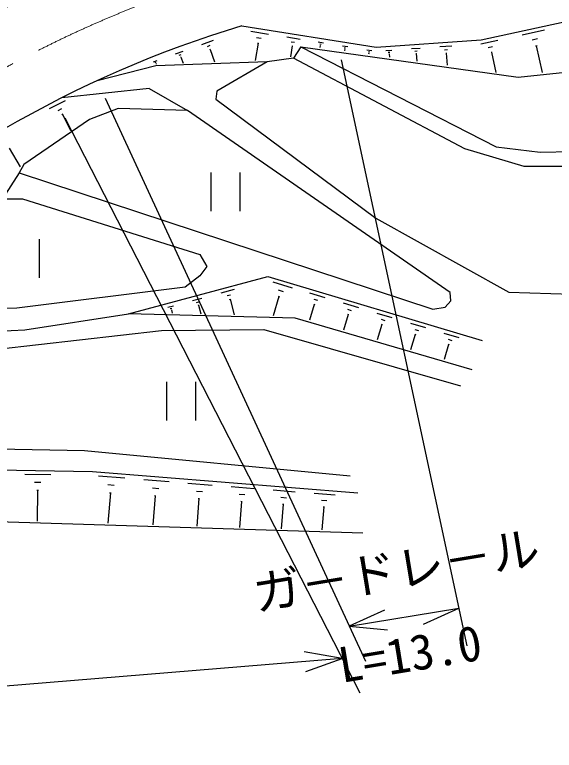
# Model space of a CAD drawing. Units: millimetres, scale not verified. Extents: x 40000 to 680000, y 20000 to 380000.
# Drawn here: x 393092 to 421050, y 242600 to 280692 of the extents above; entities that cross this region are included whole.
import ezdxf
from ezdxf.enums import TextEntityAlignment as Align

# ---------------------------------------------------------------- set-up
doc = ezdxf.new("R2010")
doc.units = ezdxf.units.MM
doc.header["$LTSCALE"] = 1000
doc.linetypes.add('CHAIN', pattern=[18.5, 12, -1.5, 3.5, -1.5])
for name, color, linetype, lineweight in [('M-BGD', 7, 'Continuous', 25), ('M-BMK', 2, 'CHAIN', 13), ('M-STR-STRC', 7, 'Continuous', 25)]:
    doc.layers.add(name, color=color, linetype=linetype, lineweight=lineweight)
doc.styles.add('@ＭＳ ゴシック', font='')
doc.styles.add('ＭＳ ゴシック', font='')
doc.styles.get('@ＭＳ ゴシック').set_extended_font_data('@MS Gothic')
doc.styles.get('ＭＳ ゴシック').set_extended_font_data('MS Gothic')

msp = doc.modelspace()

# ---------------------------------------------------------------- linework, layer by layer
at = {"layer": 'M-BGD'}
for p, q in [((417256, 279393), (429706, 282094)), ((404858, 280113), (411824, 279006)), ((405329, 279835), (406242, 279690)), ((419390, 279652), (420546, 279903)), ((402785, 279151), (403385, 279368)), ((405699, 279215), (405557, 278321)), ((405628, 279507), (405856, 279471)), ((405670, 279219), (405727, 279210)), ((407186, 279540), (407875, 279431)), ((407411, 279293), (407584, 279265)), ((408810, 279282), (409093, 279238)), ((411824, 279006), (417256, 279393)), ((417245, 279186), (418124, 279377)), ((419899, 279399), (420188, 279462)), ((403075, 279052), (403225, 279107)), ((403196, 278893), (403234, 278906)), ((403215, 278899), (403451, 278244)), ((407465, 279072), (407375, 278507)), ((407443, 279075), (407486, 279068)), ((407924, 279030), (407542, 278434)), ((407924, 279030), (418044, 273856)), ((407924, 279030), (419178, 277465)), ((408903, 279181), (408974, 279170)), ((408925, 279090), (408909, 278994)), ((408916, 279092), (408934, 279089)), ((410079, 279081), (410350, 279038)), ((410168, 278984), (410235, 278973)), ((410189, 278897), (410176, 278818)), ((410180, 278899), (410197, 278896)), ((411336, 278881), (411594, 278840)), ((412321, 278841), (412634, 278863)), ((413648, 278936), (414103, 278968)), ((415124, 279041), (415735, 279085)), ((415366, 278874), (415519, 278885)), ((417632, 278994), (417851, 279042)), ((420083, 279076), (420155, 279091)), ((420119, 279084), (420420, 277695)), ((401431, 278662), (401813, 278800)), ((401616, 278599), (401711, 278634)), ((401693, 278497), (401717, 278506)), ((401705, 278502), (401819, 278187)), ((411420, 278789), (411485, 278778)), ((411440, 278706), (411430, 278643)), ((411432, 278707), (411448, 278705)), ((412445, 278756), (412524, 278761)), ((412481, 278664), (412501, 278665)), ((412491, 278664), (412503, 278492)), ((413828, 278812), (413942, 278820)), ((413881, 278678), (413909, 278680)), ((413895, 278679), (413922, 278294)), ((415437, 278695), (415475, 278698)), ((415456, 278696), (415500, 278075)), ((417771, 278749), (417826, 278760)), ((417799, 278755), (418028, 277699)), ((400278, 278245), (400475, 278316)), ((400373, 278213), (400422, 278231)), ((406175, 278245), (400399, 278042)), ((400413, 278161), (400425, 278165)), ((400419, 278163), (400428, 278138)), ((406175, 278245), (403562, 276736)), ((407542, 278434), (406175, 278245)), ((416416, 273750), (407542, 278434)), ((419178, 277465), (427391, 278332)), ((400399, 278042), (397368, 277275)), ((400066, 276878), (395529, 276389)), ((400066, 276878), (402037, 275740)), ((403562, 276736), (403506, 276317)), ((394900, 275828), (395728, 276244)), ((403506, 276317), (411806, 270155)), ((395335, 275736), (395542, 275839)), ((398458, 275837), (396974, 275257)), ((402037, 275740), (398458, 275837)), ((395537, 275526), (395589, 275552)), ((395563, 275539), (395982, 274703)), ((415654, 266308), (402037, 275740)), ((396974, 275257), (393556, 272935)), ((392810, 273786), (393373, 272809)), ((419484, 272826), (416416, 273750)), ((418044, 273856), (420318, 273572)), ((420318, 273572), (426003, 273686)), ((393556, 272935), (393323, 272508)), ((425240, 272859), (419484, 272826)), ((393323, 272508), (392451, 271161)), ((393323, 272508), (414758, 265438)), ((403260, 272525), (403260, 270525)), ((404760, 272525), (404760, 270525)), ((392451, 271161), (393498, 271158)), ((393498, 271158), (402676, 268267)), ((411806, 270155), (418697, 266330)), ((394355, 269060), (394355, 267060)), ((402676, 268267), (403053, 267659)), ((403053, 267659), (402676, 267177)), ((398985, 265198), (406205, 267143)), ((402676, 267177), (401921, 266590)), ((406205, 267143), (417314, 263815)), ((406458, 266858), (407471, 266555)), ((401921, 266590), (393204, 265501)), ((403784, 266284), (404487, 266473)), ((406747, 266441), (407000, 266365)), ((408360, 266289), (409155, 266051)), ((415686, 265881), (415654, 266308)), ((418697, 266330), (425057, 266114)), ((402299, 265884), (402782, 266014)), ((404104, 266144), (404280, 266191)), ((404227, 265951), (404271, 265962)), ((404249, 265956), (404465, 265157)), ((406783, 266099), (406485, 265107)), ((406751, 266109), (406814, 266090)), ((408587, 265961), (408785, 265902)), ((393204, 265501), (385154, 265284)), ((401018, 265539), (401311, 265618)), ((402519, 265788), (402640, 265820)), ((402604, 265655), (402634, 265663)), ((402619, 265659), (402742, 265200)), ((408614, 265693), (408368, 264871)), ((408590, 265700), (408639, 265686)), ((410111, 265764), (410900, 265528)), ((414758, 265438), (415388, 265550)), ((415388, 265550), (415686, 265881)), ((393615, 264376), (398985, 265198)), ((407631, 264982), (398985, 265198)), ((401152, 265480), (401225, 265500)), ((401203, 265399), (401221, 265404)), ((401212, 265402), (401257, 265237)), ((410364, 265173), (410120, 264358)), ((410336, 265439), (410533, 265380)), ((410339, 265180), (410388, 265165)), ((411857, 265241), (412640, 265006)), ((416796, 262302), (407631, 264982)), ((412080, 264918), (412276, 264860)), ((386069, 264033), (393615, 264376)), ((400706, 264338), (406006, 264390)), ((406006, 264390), (416189, 261480)), ((412107, 264654), (411866, 263848)), ((412083, 264661), (412132, 264647)), ((413596, 264720), (414374, 264487)), ((413818, 264399), (414012, 264341)), ((387509, 262831), (400706, 264338)), ((413845, 264137), (413606, 263339)), ((413821, 264144), (413870, 264130)), ((415330, 264200), (416102, 263969)), ((415577, 263622), (415341, 262831)), ((415550, 263882), (415743, 263824)), ((415553, 263629), (415602, 263615)), ((400956, 261683), (400956, 259683)), ((402456, 261683), (402456, 259683)), ((396706, 258103), (382885, 258363)), ((410474, 256804), (396706, 258103)), ((382198, 257298), (397124, 257038)), ((393611, 256899), (394966, 256875)), ((397124, 257038), (410878, 255929)), ((397430, 256812), (398798, 256702)), ((394113, 256483), (394451, 256478)), ((397910, 256360), (398252, 256333)), ((399778, 256623), (401088, 256518)), ((402068, 256439), (403322, 256338)), ((394232, 256075), (394317, 256073)), ((394275, 256074), (394247, 254468)), ((400237, 256190), (400565, 256164)), ((402508, 256025), (402821, 255999)), ((404303, 256258), (405501, 256162)), ((406483, 256083), (407628, 255991)), ((398047, 255936), (397920, 254354)), ((398005, 255940), (398090, 255933)), ((400369, 255784), (400248, 254281)), ((400328, 255788), (400410, 255781)), ((402634, 255636), (402520, 254211)), ((402595, 255639), (402674, 255633)), ((404724, 255863), (405023, 255839)), ((406885, 255705), (407171, 255682)), ((408611, 255911), (409702, 255823)), ((404844, 255491), (404736, 254142)), ((404807, 255494), (404882, 255488)), ((407000, 255350), (406898, 254075)), ((406965, 255353), (407036, 255347)), ((408994, 255551), (409267, 255529)), ((409104, 255212), (409007, 254010)), ((409070, 255215), (409138, 255210)), ((411138, 253844), (383827, 254691))]:
    msp.add_line(p, q, dxfattribs=at)
for centre, radius, start, end in [((421313, 225624), 62819, 106.8018, 133.3754), ((421313, 225624), 62419, 106.80187, 133.39369), ((421462, 224978), 57581, 106.7602, 133.65573)]:
    msp.add_arc(centre, radius, start, end, dxfattribs=at)
for points, knots in [([(398900, 286975), (397820, 286405), (397499, 286251), (396573, 285845), (395280, 285279), (394504, 285090), (393174, 284615), (391230, 283920), (390163, 283465), (388191, 282856), (386931, 282467), (386210, 282297), (384938, 281948), (383337, 281507), (382446, 281236), (380835, 280834), (378933, 280359), (377862, 280111), (375941, 279720), (374368, 279400), (373474, 279285), (371896, 278987), (370372, 278700), (369534, 278446), (367999, 278225), (366211, 277969), (365201, 277866), (363397, 277786), (361716, 277711), (360772, 277744), (359089, 277757), (356742, 277775), (355423, 277716), (353081, 277874), (351290, 277994), (350300, 278212), (348509, 278343), (346384, 278497), (345187, 278473), (343058, 278548), (340940, 278622), (339754, 278667), (337636, 278724), (335553, 278779), (334381, 278698), (332302, 278841), (330874, 278939), (330091, 279159), (328668, 279310), (327731, 279409), (327200, 279405), (326265, 279515), (325104, 279652), (324470, 279868), (323305, 279955), (321729, 280072), (320840, 279994), (319260, 280043), (317107, 280109), (315903, 280200), (313751, 280277), (311507, 280358), (310250, 280386), (308006, 280453), (305660, 280523), (304345, 280572), (301998, 280629), (299572, 280687), (298212, 280684), (295785, 280746), (293644, 280801), (292446, 280887), (290305, 280922), (288073, 280958), (286818, 280765), (284590, 280892), (282969, 280985), (282068, 281132), (280457, 281332), (278129, 281621), (276818, 281746), (274508, 282153), (272436, 282518), (271293, 282815), (269233, 283237), (266989, 283697), (265706, 283839), (263488, 284409), (261580, 284900), (260524, 285227), (258653, 285845), (255803, 286787), (254223, 287367), (251414, 288424), (249341, 289204), (248173, 289631), (246138, 290505), (244497, 291211), (243590, 291642), (242006, 292469), (240497, 293257), (239677, 293748), (238225, 294638), (236574, 295650), (235654, 296228), (234064, 297334), (232754, 298245), (232020, 298760), (230781, 299766), (229549, 300768), (228926, 301410), (227792, 302521), (226994, 303303), (226524, 303723), (225799, 304573), (224681, 305882), (224102, 306658), (223103, 308060), (222208, 309317), (221719, 310032), (220905, 311343), (220016, 312772), (219516, 313574), (218736, 315065), (218060, 316358), (217848, 316814), (217124, 318435)], [0, 0, 0, 0, 1, 1, 1, 2, 2, 2, 3, 3, 3, 4, 4, 4, 5, 5, 5, 6, 6, 6, 7, 7, 7, 8, 8, 8, 9, 9, 9, 10, 10, 10, 11, 11, 11, 12, 12, 12, 13, 13, 13, 14, 14, 14, 15, 15, 15, 16, 16, 16, 17, 17, 17, 18, 18, 18, 19, 19, 19, 20, 20, 20, 21, 21, 21, 22, 22, 22, 23, 23, 23, 24, 24, 24, 25, 25, 25, 26, 26, 26, 27, 27, 27, 28, 28, 28, 29, 29, 29, 30, 30, 30, 31, 31, 31, 32, 32, 32, 33, 33, 33, 34, 34, 34, 35, 35, 35, 36, 36, 36, 37, 37, 37, 38, 38, 38, 39, 39, 39, 40, 40, 40, 41, 41, 41, 42, 42, 42, 42]), ([(215366, 317204), (216555, 314290), (216948, 313346), (218296, 311050), (219688, 308680), (220705, 307498), (222399, 305335), (224189, 303050), (225201, 301764), (227235, 299693), (229054, 297842), (230196, 296925), (232217, 295297), (234277, 293638), (235494, 292781), (237713, 291341), (239573, 290132), (240610, 289419), (242622, 288483), (244632, 287547), (245863, 287269), (247970, 286578), (250585, 285721), (252059, 285262), (254711, 284527), (258236, 283548), (260232, 283078), (263796, 282255), (266476, 281636), (267977, 281281), (270683, 280790), (272563, 280449), (273626, 280311), (275519, 280057), (277887, 279740), (279217, 279566), (281600, 279398), (283456, 279267), (284503, 279349), (286363, 279325), (289196, 279288), (290783, 279265), (293616, 279251), (296621, 279237), (298305, 279270), (301310, 279251), (303800, 279236), (305195, 279257), (307684, 279178), (310662, 279083), (312333, 279043), (315304, 278812), (317828, 278615), (319228, 278350), (321752, 278152), (324608, 277929), (326215, 277902), (329078, 277786), (331682, 277680), (333143, 277686), (335746, 277566), (337263, 277496), (338113, 277440), (339629, 277346), (342262, 277183), (343742, 277144), (346370, 276907), (348233, 276738), (349271, 276585), (351132, 276394), (353192, 276182), (354340, 275992), (356408, 275881), (358465, 275771), (359628, 275732), (361683, 275881), (364250, 276067), (365664, 276417), (368204, 276833), (370758, 277252), (372182, 277524), (374725, 278006), (377190, 278472), (378577, 278704), (381026, 279251), (382956, 279682), (384045, 279912), (385935, 280497), (388473, 281282), (389774, 282062), (392236, 283061), (393426, 283544), (394101, 283796), (395284, 284296), (396185, 284676), (396474, 284802), (397581, 285293)], [0, 0, 0, 0, 1, 1, 1, 2, 2, 2, 3, 3, 3, 4, 4, 4, 5, 5, 5, 6, 6, 6, 7, 7, 7, 8, 8, 8, 9, 9, 9, 10, 10, 10, 11, 11, 11, 12, 12, 12, 13, 13, 13, 14, 14, 14, 15, 15, 15, 16, 16, 16, 17, 17, 17, 18, 18, 18, 19, 19, 19, 20, 20, 20, 21, 21, 21, 22, 22, 22, 23, 23, 23, 24, 24, 24, 25, 25, 25, 26, 26, 26, 27, 27, 27, 28, 28, 28, 29, 29, 29, 30, 30, 30, 31, 31, 31, 32, 32, 32, 32]), ([(451916, 292644), (450959, 292652), (449939, 292666), (448785, 292695), (444980, 292793), (442851, 292991), (439045, 293024), (436480, 293045), (435041, 293073), (432479, 292951), (430524, 292857), (429432, 292749), (427482, 292586), (425956, 292458), (425107, 292312), (423579, 292221), (421985, 292126), (421090, 292120), (419493, 292112), (417584, 292102), (416514, 292235), (414605, 292185), (412948, 292141), (412018, 292070), (410374, 291856), (408492, 291611), (407438, 291432), (405595, 290981), (403441, 290454), (402239, 290112), (400160, 289339), (398054, 288557), (396978, 287857), (394871, 287078), (392178, 286083), (390605, 285716), (387867, 284853), (385461, 284093), (384131, 283604), (381702, 282919), (379497, 282297), (378249, 281990), (376012, 281497), (373602, 280965), (372245, 280695), (369811, 280293), (367512, 279914), (366223, 279676), (363901, 279490), (361784, 279321), (360590, 279368), (358466, 279344), (356044, 279318), (354687, 279334), (352265, 279381), (349329, 279438), (347686, 279529), (344751, 279636), (341815, 279744), (340171, 279805), (337236, 279928), (335369, 280006), (334326, 280096), (332458, 280147), (331105, 280184), (330345, 280140), (328992, 280183), (327267, 280239), (326299, 280262), (324579, 280402), (322861, 280542), (321900, 280663), (320201, 280949), (319614, 281048), (319296, 281165), (318706, 281241), (316656, 281505), (315483, 281348), (313416, 281387), (311251, 281428), (310037, 281403), (307872, 281460), (306005, 281509), (304958, 281534), (303093, 281643), (301039, 281762), (299895, 281929), (297841, 282044), (295834, 282156), (294704, 282083), (292697, 282190), (289815, 282343), (288204, 282490), (285329, 282737), (283047, 282933), (281764, 282994), (279492, 283284), (276364, 283684), (274585, 283781), (271504, 284451), (270427, 284686), (269833, 284859), (268768, 285144), (267444, 285499), (266329, 285783), (265272, 286056)], [0, 0, 0, 0, 1, 1, 1, 2, 2, 2, 3, 3, 3, 4, 4, 4, 5, 5, 5, 6, 6, 6, 7, 7, 7, 8, 8, 8, 9, 9, 9, 10, 10, 10, 11, 11, 11, 12, 12, 12, 13, 13, 13, 14, 14, 14, 15, 15, 15, 16, 16, 16, 17, 17, 17, 18, 18, 18, 19, 19, 19, 20, 20, 20, 21, 21, 21, 22, 22, 22, 23, 23, 23, 24, 24, 24, 25, 25, 25, 26, 26, 26, 27, 27, 27, 28, 28, 28, 29, 29, 29, 30, 30, 30, 31, 31, 31, 32, 32, 32, 33, 33, 33, 34, 34, 34, 35, 35, 35, 35])]:
    msp.add_open_spline(points, degree=3, knots=knots, dxfattribs=at)
at = {"layer": 'M-BMK'}
msp.add_arc((421388, 225301), 60000, 87.68337, 133.51974, dxfattribs=at)
at = {"layer": 'M-STR-STRC'}
for p, q in [((410006, 278351), (416516, 248007)), ((397787, 276368), (411262, 247210)), ((395685, 275346), (410978, 245569)), ((410423, 249026), (416096, 249963)), ((414275, 249137), (416096, 249963)), ((412245, 249851), (410423, 249026)), ((410423, 249026), (412414, 248830)), ((410065, 247348), (408097, 247707)), ((410065, 247348), (264109, 235420)), ((408181, 246675), (410065, 247348))]:
    msp.add_line(p, q, dxfattribs=at)

# ---------------------------------------------------------------- texts
at = {"layer": 'M-STR-STRC', "style": 'ＭＳ ゴシック'}
msp.add_text('ガ－ドレ－ル', height=1833, rotation=9.38, dxfattribs=at).set_placement((413097, 250481), align=Align.BOTTOM_CENTER)
at = {"layer": 'M-STR-STRC', "style": '@ＭＳ ゴシック'}
msp.add_text('L=13.0', height=1833, rotation=9.381, dxfattribs=at).set_placement((413423, 248507), align=Align.TOP_CENTER)

doc.saveas('drawing.dxf')
